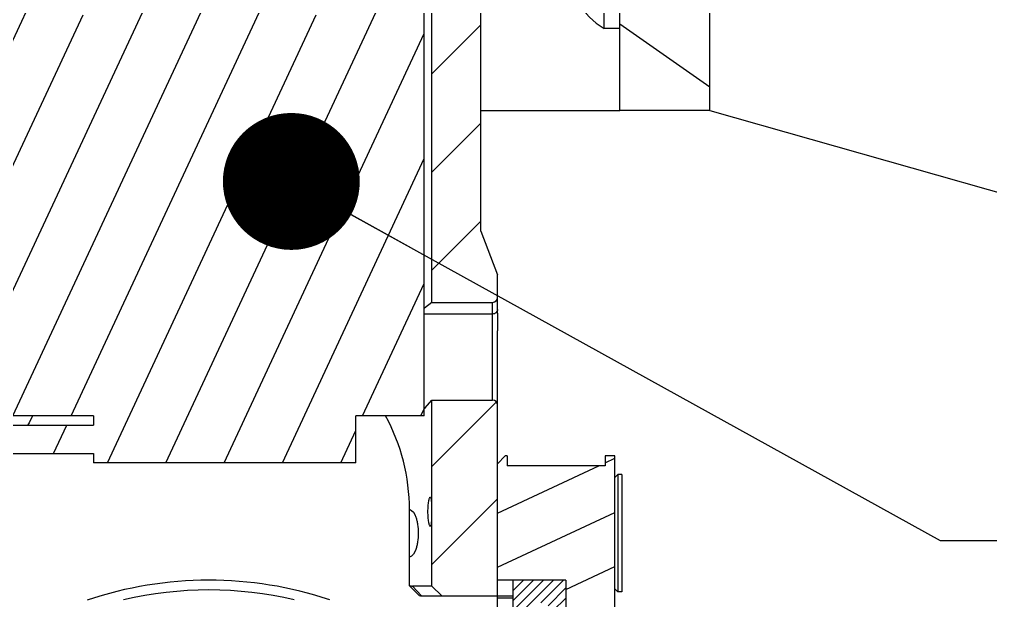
# Model space of a CAD drawing. Header units: millimetres. Extents: x 0 to 594, y 0 to 420.
# Drawn here: x 437.52 to 462.35, y 192.11 to 206.96 of the extents above; entities that cross this region are included whole.
import ezdxf

# ---------------------------------------------------------------- set-up
doc = ezdxf.new("R2010")
doc.units = ezdxf.units.MM
doc.header["$LTSCALE"] = 32.67
doc.layers.get('0').update_dxf_attribs({"linetype": 'CONTINUOUS'})
for name, color, linetype in [('3_ALL_AXES', 7, 'CONTINUOUS'), ('7_ALL_FEATURES', 7, 'CONTINUOUS'), ('AXIS', 7, 'CONTINUOUS'), ('NOTE', 7, 'CONTINUOUS')]:
    doc.layers.add(name, color=color, linetype=linetype)
doc.styles.get("Standard").update_dxf_attribs({"font": 'txt', "width": 0.85})
doc.dimstyles.get("Standard").update_dxf_attribs({"dimtxt": 3.5, "dimasz": 3.5, "dimexe": 1.5, "dimexo": 1, "dimtad": 1, "dimtxsty": 'STANDARD', "dimblk": '_FILLED', "dimblk1": '_FILLED', "dimblk2": '_FILLED', "dimcen": 0.09, "dimadec": 0, "dimazin": 0, "dimtol": 1, "dimtp": 0.01, "dimtm": 0.01, "dimtfac": 1, "dimtofl": 0, "dimtmove": 0, "dimatfit": 3, "dimldrblk": '_FILLED', "dimfxl": 1, "dimtolj": 1, "dimarcsym": 0})

# ---------------------------------------------------------------- blocks, each defined once
blk = doc.blocks.new('_FILLED')
at = {"color": 0, "linetype": 'BYBLOCK'}
blk.add_solid([(0, 0), (-1, 0.2143), (-1, -0.2143)], dxfattribs=at)

msp = doc.modelspace()

# ---------------------------------------------------------------- linework, layer by layer
at = {"color": 2, "linetype": 'CONTINUOUS'}
for p, q in [((436.871, 199), (442.621, 211.331)), ((437.351, 196.831), (443.25, 209.481)), ((436.871, 205.394), (438.52, 208.931)), ((438.842, 196.831), (444.484, 208.931)), ((441.264, 195.631), (447.371, 208.728)), ((436.871, 202.197), (439.149, 207.081)), ((439.773, 195.631), (445.112, 207.081)), ((455.171, 205.231), (452.871, 206.841)), ((442.755, 195.631), (447.871, 206.603)), ((449.321, 206.82), (448.071, 205.57)), ((449.321, 204.312), (448.071, 203.062)), ((444.246, 195.631), (447.871, 203.406)), ((449.321, 201.804), (448.071, 200.554)), ((446.296, 196.831), (447.871, 200.209)), ((449.716, 197.184), (448.071, 195.539)), ((447.787, 196.831), (447.871, 197.011)), ((438.392, 195.866), (438.732, 196.596)), ((445.737, 195.631), (446.121, 196.456)), ((452.496, 195.629), (452.746, 195.745)), ((449.746, 194.346), (452.341, 195.556)), ((449.746, 194.706), (448.071, 193.031)), ((449.746, 192.962), (452.746, 194.361)), ((451.496, 192.394), (452.746, 192.977)), ((450.149, 192.631), (450.146, 192.628)), ((450.407, 192.631), (450.146, 192.37)), ((450.665, 192.631), (450.146, 192.113)), ((450.923, 192.631), (450.146, 191.855)), ((451.18, 192.631), (450.146, 191.597)), ((451.438, 192.631), (450.857, 192.05)), ((451.496, 192.432), (451.042, 191.977)), ((451.496, 192.174), (451.165, 191.843))]:
    msp.add_line(p, q, dxfattribs=at)
at = {"color": 7, "linetype": 'CONTINUOUS'}
for p, q in [((452.471, 206.731), (452.471, 209.531)), ((452.871, 204.631), (452.871, 209.46)), ((455.171, 204.631), (455.171, 209.46)), ((448.071, 199.731), (448.071, 208.681)), ((447.871, 196.831), (447.871, 208.556)), ((449.321, 201.551), (449.321, 208.482)), ((452.871, 206.731), (452.471, 206.731)), ((455.171, 204.631), (452.871, 204.631)), ((449.321, 201.551), (449.746, 200.435)), ((449.746, 199.456), (449.746, 200.435)), ((448.071, 199.731), (447.876, 199.584)), ((448.071, 199.731), (449.621, 199.731)), ((449.621, 197.231), (449.621, 199.731)), ((449.621, 199.431), (447.871, 199.431)), ((449.746, 191.931), (449.746, 199.005)), ((447.897, 197.031), (448.071, 197.231)), ((448.071, 197.231), (449.621, 197.231)), ((448.071, 192.481), (448.071, 197.231)), ((439.421, 196.831), (436.871, 196.831)), ((439.421, 196.831), (439.421, 196.596)), ((447.871, 196.831), (446.121, 196.831)), ((446.121, 195.631), (446.121, 196.831)), ((436.921, 196.596), (439.421, 196.596)), ((436.921, 195.866), (439.421, 195.866)), ((439.421, 195.866), (439.421, 195.631)), ((449.746, 195.606), (449.946, 195.806)), ((449.996, 195.806), (449.946, 195.806)), ((449.996, 195.806), (449.996, 195.556)), ((452.746, 195.806), (452.496, 195.806)), ((452.496, 195.806), (452.496, 195.556)), ((452.746, 189.346), (452.746, 195.806)), ((446.121, 195.631), (439.421, 195.631)), ((452.496, 195.556), (449.996, 195.556)), ((452.821, 195.331), (452.746, 195.256)), ((452.921, 195.331), (452.821, 195.331)), ((452.821, 195.331), (452.821, 192.331)), ((452.921, 195.331), (452.921, 192.331)), ((447.496, 192.483), (447.537, 192.443)), ((447.537, 192.443), (447.746, 192.236)), ((448.071, 192.481), (447.575, 192.481)), ((447.575, 192.481), (447.803, 192.231)), ((448.071, 192.481), (448.321, 192.231)), ((451.496, 192.631), (449.746, 192.631)), ((450.146, 190.631), (450.146, 192.631)), ((451.496, 192.631), (451.496, 190.631)), ((447.803, 192.231), (450.146, 192.231)), ((452.821, 192.331), (452.746, 192.406)), ((452.921, 192.331), (452.821, 192.331)), ((449.746, 192.181), (450.146, 192.181))]:
    msp.add_line(p, q, dxfattribs=at)
for centre, radius, start, end in [((453.254, 208.131), 1.604, 206.6413, 240.7733), ((449.621, 199.856), 0.125, 270, 360), ((449.621, 197.106), 0.125, 0, 90), ((442.371, 182.881), 9.75, 71.555, 108.6262), ((447.582, 192.884), 0.403, 257.7576, 263.5117), ((447.575, 192.828), 0.347, 263.5181, 269.8948), ((442.371, 182.881), 9.5, 76.7319, 103.2843)]:
    msp.add_arc(centre, radius, start, end, dxfattribs=at)
for points, knots in [([(449.746, 199.551), (449.746, 199.52), (449.718, 199.456), (449.653, 199.431), (449.621, 199.431)], [0, 0, 0, 0, 0.492786, 1, 1, 1, 1]), ([(449.746, 199.456), (449.746, 199.384), (449.739, 199.234), (449.746, 199.084), (449.746, 199.005)], [0, 0, 0, 0, 0.477052, 1, 1, 1, 1])]:
    msp.add_open_spline(points, degree=3, knots=knots, dxfattribs=at)
for points in [[(447.897, 197.031), (447.889, 197.023), (447.881, 197.015), (447.873, 197.009)], [(447.746, 192.236), (447.765, 192.233), (447.784, 192.231), (447.803, 192.231)]]:
    msp.add_open_spline(points, degree=3, dxfattribs=at)
at = {"layer": '3_ALL_AXES', "color": 7, "linetype": 'CONTINUOUS'}
msp.add_line((455.171, 204.631), (469.382, 200.611), dxfattribs=at)
at = {"layer": '7_ALL_FEATURES', "color": 7, "linetype": 'CONTINUOUS'}
msp.add_line((449.321, 204.631), (452.871, 204.631), dxfattribs=at)
at = {"layer": 'AXIS', "color": 7, "linetype": 'CONTINUOUS'}
msp.add_line((447.496, 192.49), (447.496, 194.431), dxfattribs=at)
for centre, start, end in [((442.246, 194.431), 151.3219, 154.3329), ((442.496, 194.431), 0, 28.6772)]:
    msp.add_arc(centre, 5, start, end, dxfattribs=at)
for points, knots in [([(447.969, 194.381), (447.969, 194.429), (447.972, 194.518), (447.984, 194.623), (447.997, 194.69), (448.007, 194.725), (448.015, 194.746), (448.024, 194.756), (448.028, 194.756)], [0, 0, 0, 0, 0.374465, 0.692188, 0.815114, 0.908197, 0.969076, 1, 1, 1, 1]), ([(448.028, 194.756), (448.032, 194.756), (448.04, 194.745), (448.045, 194.724), (448.051, 194.689), (448.057, 194.622), (448.061, 194.518), (448.062, 194.429), (448.062, 194.381)], [0, 0, 0, 0, 0.029218, 0.088081, 0.180022, 0.302844, 0.622587, 1, 1, 1, 1]), ([(447.496, 194.447), (447.578, 194.419), (447.646, 194.296), (447.686, 194.152), (447.711, 194.014), (447.718, 193.906), (447.718, 193.831)], [0, 0, 0, 0, 0.383135, 0.520333, 0.671573, 1, 1, 1, 1]), ([(448.028, 194.006), (448.024, 194.006), (448.015, 194.017), (448.007, 194.038), (447.997, 194.073), (447.984, 194.14), (447.972, 194.244), (447.969, 194.333), (447.969, 194.381)], [0, 0, 0, 0, 0.030924, 0.091807, 0.184896, 0.307822, 0.62554, 1, 1, 1, 1]), ([(448.062, 194.381), (448.062, 194.333), (448.061, 194.245), (448.057, 194.141), (448.051, 194.073), (448.045, 194.038), (448.04, 194.017), (448.032, 194.006), (448.028, 194.006)], [0, 0, 0, 0, 0.377419, 0.697165, 0.819988, 0.911924, 0.970782, 1, 1, 1, 1]), ([(447.718, 193.831), (447.718, 193.757), (447.711, 193.649), (447.686, 193.51), (447.646, 193.367), (447.578, 193.244), (447.496, 193.215)], [0, 0, 0, 0, 0.328426, 0.479657, 0.616848, 1, 1, 1, 1])]:
    msp.add_open_spline(points, degree=3, knots=knots, dxfattribs=at)

# ---------------------------------------------------------------- leaders
at = {"layer": 'NOTE', "color": 2, "linetype": 'CONTINUOUS'}
msp.add_leader([(444.475, 202.821), (461.062, 193.647), (467.062, 193.647)], dimstyle='STANDARD', override={"dimtad": 0, "dimldrblk": 'DOT'}, dxfattribs=at)

doc.saveas('drawing.dxf')
